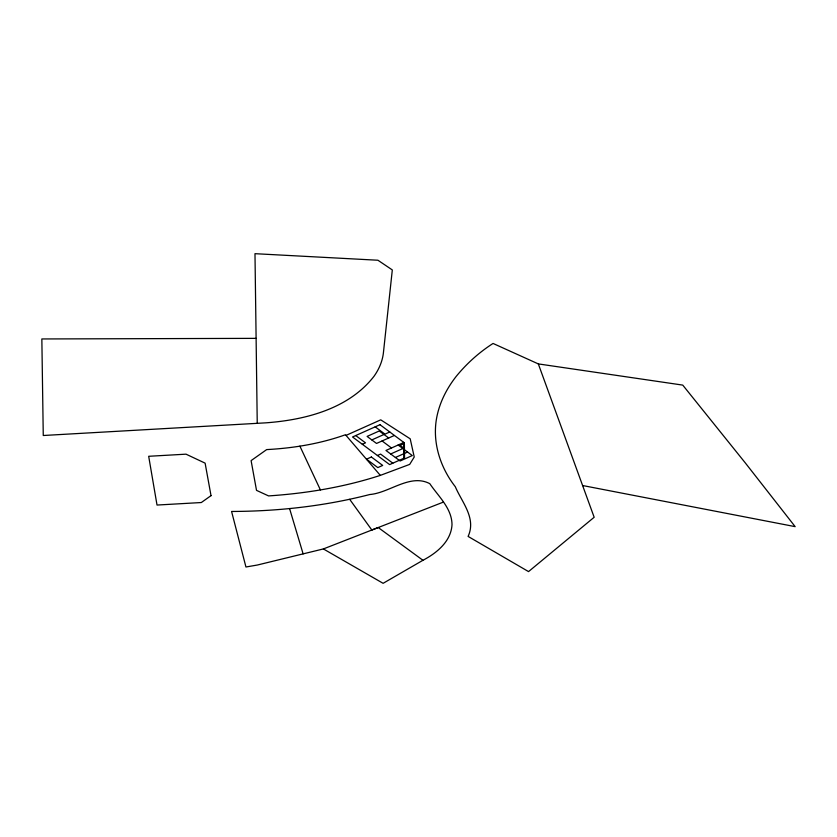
<?xml version="1.0" encoding="UTF-8"?>
<svg xmlns="http://www.w3.org/2000/svg" width="837" height="837" viewBox="0 0 837 837"><rect width="100%" height="100%" fill="white"/><g stroke="black" fill="none" stroke-linecap="round" stroke-linejoin="round"><path stroke-width="1.26" d="M422.947 560.288L383.105 583.316L323.385 548.936L257.304 565.038L245.942 566.994L231.577 511.459C278.072 511.334 324.693 506.123 369.787 494.521C389.456 492.951 410.161 473.313 429.789 483.66C438.264 496.289 451.938 508.268 452.011 524.747C451.028 541.466 436.705 553.058 422.947 560.288L378.23 527.53L371.848 530.03L349.688 499.333M346.016 435.397L380.741 419.85L410.203 438.818L414.242 457.012L409.691 464.389L380.322 475.385C344.195 487.134 306.415 493.401 268.562 495.912L256.52 490.367L251.1 460.612L266.668 449.595C293.431 448.172 320.163 443.756 345.461 434.748L380.322 475.385M362.327 444.269L365.507 442.846L355.715 435.554M371.816 439.927L383.984 434.476M389.77 431.986L384.968 434.131L375.175 426.839M394.237 435.512L376.535 443.443L367.098 436.412L379.266 430.971L388.692 437.992M403.675 442.532L385.962 450.463L400.117 460.999L412.285 455.548L398.13 445.012M377.414 455.506L380.594 454.083L392.825 463.185M403.685 443.746L400.065 445.368L403.737 448.098M390.68 453.978L402.848 448.527M395.399 457.483L407.567 452.043M323.385 548.936L443.286 502.137M256.112 338.357L41.85 338.954L43.262 435.502L265.946 422.831C305.296 419.933 348.726 408.874 374.024 376.273A130.248 75.194 0 0 0 383.451 352.45L392.312 269.932L377.926 260.234L254.982 253.684L257.241 423.334M538.317 363.907L594.165 517.266L528.545 571.598L468.103 536.423C476.504 518.124 461.951 502.409 455.307 486.726C440.722 468.092 432.645 443.892 436.255 420.216A236.233 136.389 0 0 1 456.175 376.43C466.638 363.593 479.099 352.387 493.056 343.452L538.317 363.907L682.751 385.104L745.192 462.777L795.15 526.64L582.604 485.523M382.07 440.953L391.507 447.983M299.897 446.152L320.404 489.917M289.571 508.54L303.12 553.874M403.664 442.323L403.852 458.257M211.018 495.65L201.309 502.535L157.021 505.046L148.683 456.291L186.023 454.167L205.117 463.154L211.018 495.65M379.977 424.694L352.534 436.977L389.644 464.608L404.543 457.944L404.365 442.846L379.977 424.694M371.366 457.002L366.501 459.178L377.822 467.601L382.687 465.424L371.366 457.002"/></g></svg>
